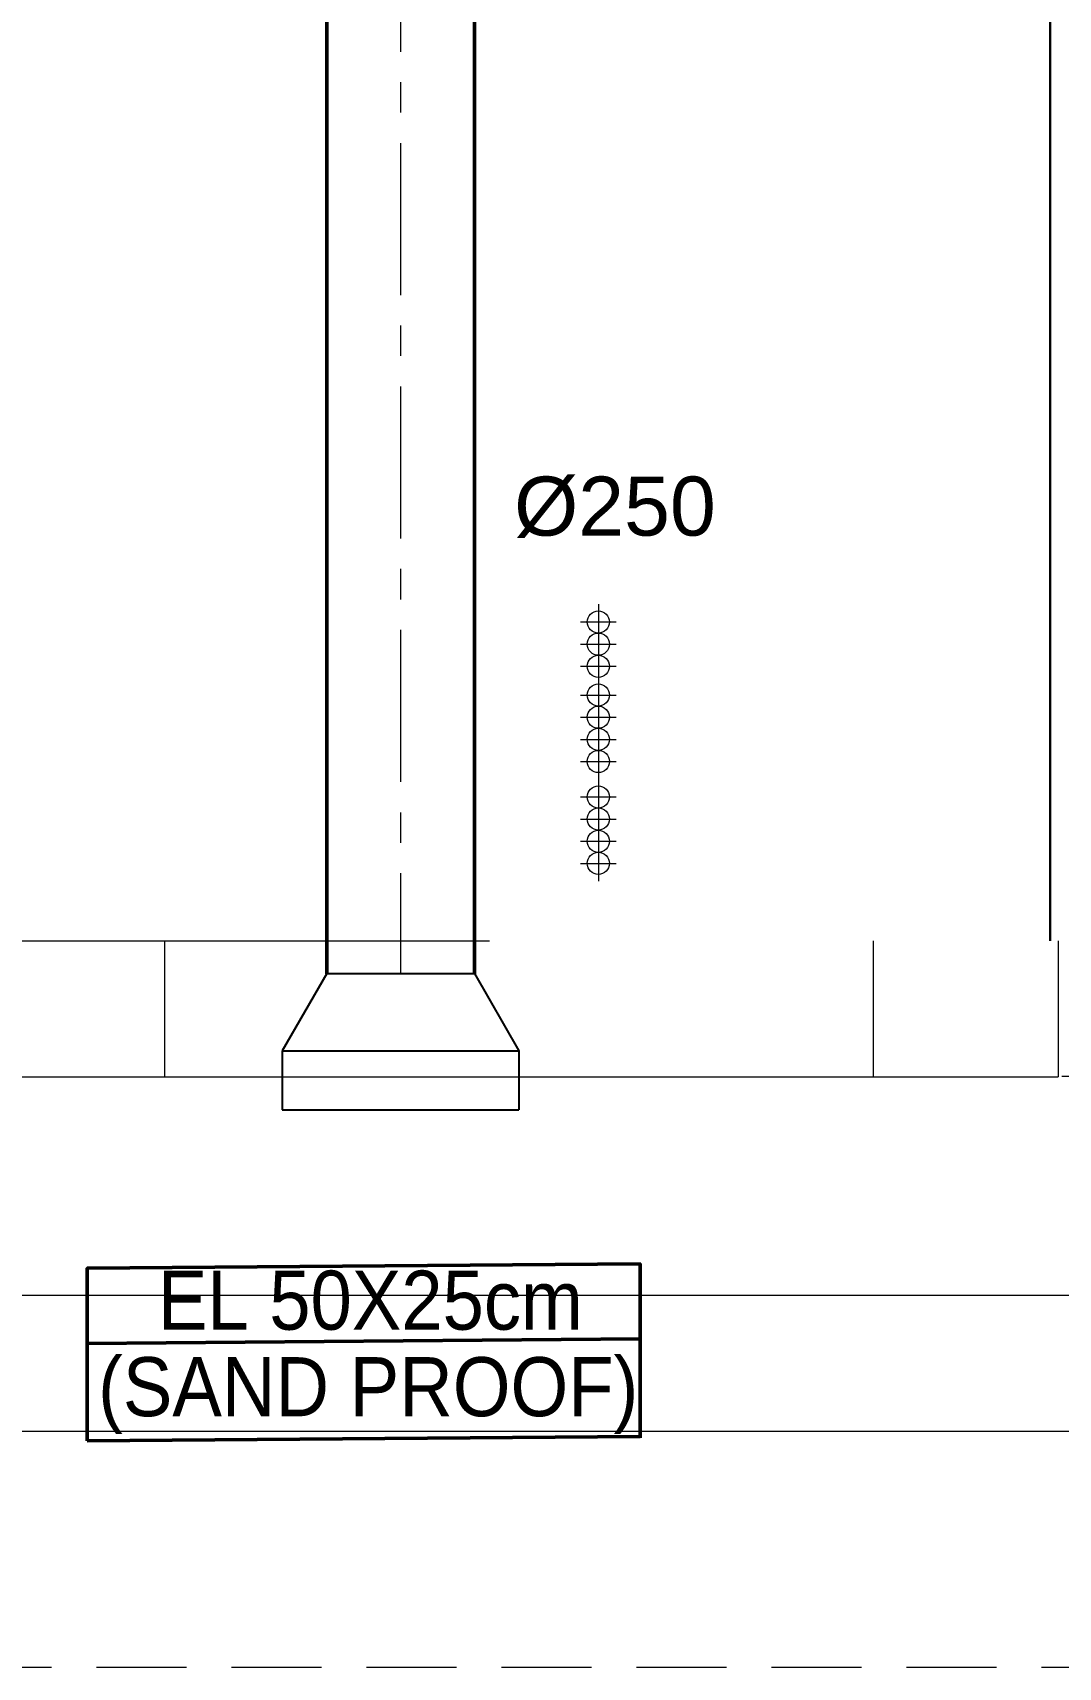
# Model space of a CAD drawing. Header units: millimetres. Extents: x -160614 to 59925, y -157025 to 0.
# Drawn here: x -47876 to -46139, y -117093 to -114325 of the extents above; entities that cross this region are included whole.
import ezdxf
from ezdxf.enums import TextEntityAlignment as Align

# ---------------------------------------------------------------- set-up
doc = ezdxf.new("R2010")
doc.units = ezdxf.units.MM
doc.header["$LTSCALE"] = 8
doc.linetypes.add('AXES', pattern=[50.8, 31.75, -6.35, 6.35, -6.35])
doc.linetypes.add('HIDDEN', pattern=[9.525, 6.35, -3.175])
for name, color, linetype, lineweight in [('72_EGR_EQP_TAG', 9, 'Continuous', 5), ('Proj', 9, 'Continuous', 5), ('Walls', 9, 'Continuous', 5)]:
    doc.layers.add(name, color=color, linetype=linetype, lineweight=lineweight)
for name, color, linetype in [('A-EXH', 1, 'Continuous'), ('A-EXH-texts', 1, 'Continuous'), ('A-EXH-thin', 8, 'Continuous'), ('DIFUSER EXHAUST', 1, 'Continuous'), ('MC-EX-EQPM', 2, 'Continuous'), ('REF', 42, 'Continuous'), ('REF-thin', 8, 'Continuous'), ('X-WHITE glass', 9, 'Continuous')]:
    doc.layers.add(name, color=color, linetype=linetype)
doc.styles.add('1808CI-X-CH-A-CLNG-1ST$0$ARIAL', font='arial.ttf', dxfattribs={"width": 0.9})
doc.styles.add('ARIAL', font='arial.ttf')

# ---------------------------------------------------------------- blocks, each defined once
blk = doc.blocks.new('HVACFF')
at = {"layer": 'A-EXH', "lineweight": 50, "ltscale": 1.014}
for p, q in [((-47377.7, -111627.2), (-47377.7, -115918.3)), ((-47377.7, -111627.2), (-47377.7, -115918.3)), ((-47127.7, -111627.2), (-47127.7, -115918.3)), ((-47127.7, -111627.2), (-47127.7, -115918.3))]:
    blk.add_line(p, q, dxfattribs=at)
at = {"layer": 'A-EXH', "ltscale": 1.014}
blk.add_line((-47377.7, -115918), (-47127.7, -115918), dxfattribs=at)
blk.add_line((-47377.7, -115918), (-47127.7, -115918), dxfattribs=at)
at = {"layer": 'A-EXH-thin', "linetype": 'AXES', "lineweight": 20, "ltscale": 1.014}
blk.add_line((-47252.7, -111627.2), (-47252.7, -115918.3), dxfattribs=at)
blk.add_line((-47252.7, -111627.2), (-47252.7, -115918.3), dxfattribs=at)
at = {"layer": 'DIFUSER EXHAUST', "lineweight": 50, "ltscale": 1.031}
for p, q in [((-47783.3, -116544.1), (-46847.1, -116536.6)), ((-47783.3, -116544.1), (-46847.1, -116536.6)), ((-47783.3, -116709.3), (-46847.1, -116701.8)), ((-47783.3, -116709.3), (-46847.1, -116701.8))]:
    blk.add_line(p, q, dxfattribs=at)
blk.add_lwpolyline([(-46847.1, -116704.2), (-46847.1, -116409.6), (-47783.3, -116417.1), (-47783.3, -116709.3)], dxfattribs=at)
blk.add_lwpolyline([(-46847.1, -116704.2), (-46847.1, -116409.6), (-47783.3, -116417.1), (-47783.3, -116709.3)], dxfattribs=at)
at = {"layer": 'MC-EX-EQPM', "ltscale": 1.014}
for p, q in [((-47377.7, -115918), (-47453.3, -116048.7)), ((-47377.7, -115918), (-47453.3, -116048.7)), ((-47127.7, -115918), (-47052.1, -116048.7)), ((-47127.7, -115918), (-47052.1, -116048.7)), ((-47453.3, -116048.7), (-47453.3, -116148.7)), ((-47453.3, -116048.7), (-47052.1, -116048.7)), ((-47453.3, -116048.7), (-47453.3, -116148.7)), ((-47453.3, -116048.7), (-47052.1, -116048.7)), ((-47052.1, -116048.7), (-47052.1, -116148.7)), ((-47052.1, -116048.7), (-47052.1, -116148.7)), ((-47453.3, -116148.7), (-47052.1, -116148.7)), ((-47453.3, -116148.7), (-47052.1, -116148.7))]:
    blk.add_line(p, q, dxfattribs=at)
at = {"layer": 'REF', "linetype": 'Continuous', "lineweight": 15, "ltscale": 1.02}
for centre in [(-46917.7, -115322.8), (-46917.7, -115322.8), (-46917.7, -115360.3), (-46917.7, -115360.3), (-46917.7, -115397.8), (-46917.7, -115397.8), (-46917.7, -115446.5), (-46917.7, -115446.5), (-46917.7, -115484), (-46917.7, -115484), (-46917.7, -115521.5), (-46917.7, -115521.5), (-46917.7, -115559), (-46917.7, -115559), (-46917.7, -115619), (-46917.7, -115619), (-46917.7, -115656.5), (-46917.7, -115656.5), (-46917.7, -115694), (-46917.7, -115694), (-46917.7, -115731.5), (-46917.7, -115731.5)]:
    blk.add_circle(centre, 18.8, dxfattribs=at)
at = {"layer": 'REF-thin', "linetype": 'AXES', "lineweight": 20, "ltscale": 1.02}
for p, q in [((-46917.7, -115292.8), (-46917.7, -115352.8)), ((-46917.7, -115292.8), (-46917.7, -115352.8)), ((-46947.7, -115322.8), (-46887.7, -115322.8)), ((-46947.7, -115322.8), (-46887.7, -115322.8)), ((-46917.7, -115330.3), (-46917.7, -115390.3)), ((-46917.7, -115330.3), (-46917.7, -115390.3)), ((-46947.7, -115360.3), (-46887.7, -115360.3)), ((-46947.7, -115360.3), (-46887.7, -115360.3)), ((-46917.7, -115367.8), (-46917.7, -115427.8)), ((-46917.7, -115367.8), (-46917.7, -115427.8)), ((-46947.7, -115397.8), (-46887.7, -115397.8)), ((-46947.7, -115397.8), (-46887.7, -115397.8)), ((-46917.7, -115416.5), (-46917.7, -115476.5)), ((-46917.7, -115416.5), (-46917.7, -115476.5)), ((-46947.7, -115446.5), (-46887.7, -115446.5)), ((-46947.7, -115446.5), (-46887.7, -115446.5)), ((-46917.7, -115454), (-46917.7, -115514)), ((-46917.7, -115454), (-46917.7, -115514)), ((-46947.7, -115484), (-46887.7, -115484)), ((-46947.7, -115484), (-46887.7, -115484)), ((-46917.7, -115491.5), (-46917.7, -115551.5)), ((-46917.7, -115491.5), (-46917.7, -115551.5)), ((-46947.7, -115521.5), (-46887.7, -115521.5)), ((-46947.7, -115521.5), (-46887.7, -115521.5)), ((-46917.7, -115529), (-46917.7, -115589)), ((-46917.7, -115529), (-46917.7, -115589)), ((-46947.7, -115559), (-46887.7, -115559)), ((-46947.7, -115559), (-46887.7, -115559)), ((-46917.7, -115589), (-46917.7, -115649)), ((-46917.7, -115589), (-46917.7, -115649)), ((-46947.7, -115619), (-46887.7, -115619)), ((-46947.7, -115619), (-46887.7, -115619)), ((-46917.7, -115626.5), (-46917.7, -115686.5)), ((-46917.7, -115626.5), (-46917.7, -115686.5)), ((-46947.7, -115656.5), (-46887.7, -115656.5)), ((-46947.7, -115656.5), (-46887.7, -115656.5)), ((-46917.7, -115664), (-46917.7, -115724)), ((-46917.7, -115664), (-46917.7, -115724)), ((-46947.7, -115694), (-46887.7, -115694)), ((-46947.7, -115694), (-46887.7, -115694)), ((-46917.7, -115701.5), (-46917.7, -115761.5)), ((-46917.7, -115701.5), (-46917.7, -115761.5)), ((-46947.7, -115731.5), (-46887.7, -115731.5)), ((-46947.7, -115731.5), (-46887.7, -115731.5))]:
    blk.add_line(p, q, dxfattribs=at)
at = {"layer": 'A-EXH-texts', "lineweight": 15, "style": 'ARIAL'}
blk.add_text('Ø250', height=100, dxfattribs=at).set_placement((-47060.4, -115176.6))
blk.add_text('Ø250', height=100, dxfattribs=at).set_placement((-47060.4, -115176.6))
at = {"layer": 'DIFUSER EXHAUST', "lineweight": 50, "ltscale": 1.031, "style": '1808CI-X-CH-A-CLNG-1ST$0$ARIAL', "width": 0.9}
for s, p in [('EL 50X25cm', (-47303.9, -116521)), ('EL 50X25cm', (-47303.9, -116521)), ('(SAND PROOF)', (-47307.5, -116667.5)), ('(SAND PROOF)', (-47307.5, -116667.5))]:
    blk.add_text(s, height=100, dxfattribs=at).set_placement(p, align=Align.CENTER)
blk = doc.blocks.new('1stF')
at = {"layer": 'Proj', "color": 9, "linetype": 'HIDDEN'}
blk.add_line((-44938.6, -116090, 0.1), (-46138.6, -116092.6, 0.1), dxfattribs=at)
at = {"layer": 'Proj', "color": 9}
for p, q in [((-51942.6, -116462.6, 0.1), (-37002.1, -116462.6, 0.1)), ((-52172.6, -116692.6, 0.1), (-36772.1, -116692.6, 0.1))]:
    blk.add_line(p, q, dxfattribs=at)
at = {"layer": 'Proj', "color": 9, "linetype": 'HIDDEN', "ltscale": 3, "elevation": 0.1}
blk.add_lwpolyline([(-23322.3, -93192.6), (-74742.3, -93192.6), (-74742.3, -117092.6), (-23322.3, -117092.6)], dxfattribs=at)
at = {"layer": 'Walls', "color": 9}
for p, q in [((-50322.3, -115862.6, 0.1), (-47102.3, -115862.6, 0.1)), ((-47652.3, -115862.6, 0.1), (-47652.3, -116092.6, 0.1)), ((-46452.3, -115862.6, 0.1), (-46452.3, -116092.6, 0.1)), ((-46138.6, -115862.6, 0.1), (-46138.6, -116092.6, 0.1)), ((-50007.3, -116092.6, 0.1), (-46138.6, -116092.6, 0.1))]:
    blk.add_line(p, q, dxfattribs=at)
at = {"layer": 'X-WHITE glass', "color": 9, "lineweight": 30, "ltscale": 6}
blk.add_line((-46152.3, -113692.6, 0.1), (-46152.3, -115862.6, 0.1), dxfattribs=at)

msp = doc.modelspace()

# ---------------------------------------------------------------- linework, layer by layer
at = {"layer": 'A-EXH-thin', "linetype": 'AXES', "lineweight": 20, "ltscale": 1.014}
msp.add_line((-47252.7, -111627.2), (-47252.7, -115918.3), dxfattribs=at)
at = {"layer": 'MC-EX-EQPM', "ltscale": 1.014}
for p, q in [((-47377.7, -115918), (-47453.3, -116048.7)), ((-47127.7, -115918), (-47052.1, -116048.7)), ((-47453.3, -116048.7), (-47453.3, -116148.7)), ((-47453.3, -116048.7), (-47052.1, -116048.7)), ((-47052.1, -116048.7), (-47052.1, -116148.7)), ((-47453.3, -116148.7), (-47052.1, -116148.7))]:
    msp.add_line(p, q, dxfattribs=at)

# ---------------------------------------------------------------- block references
at = {"layer": '72_EGR_EQP_TAG'}
msp.add_blockref('1stF', (0, 0), dxfattribs=at)
at = {"layer": 'A-EXH'}
msp.add_blockref('HVACFF', (0, 0), dxfattribs=at)

doc.saveas('drawing.dxf')
